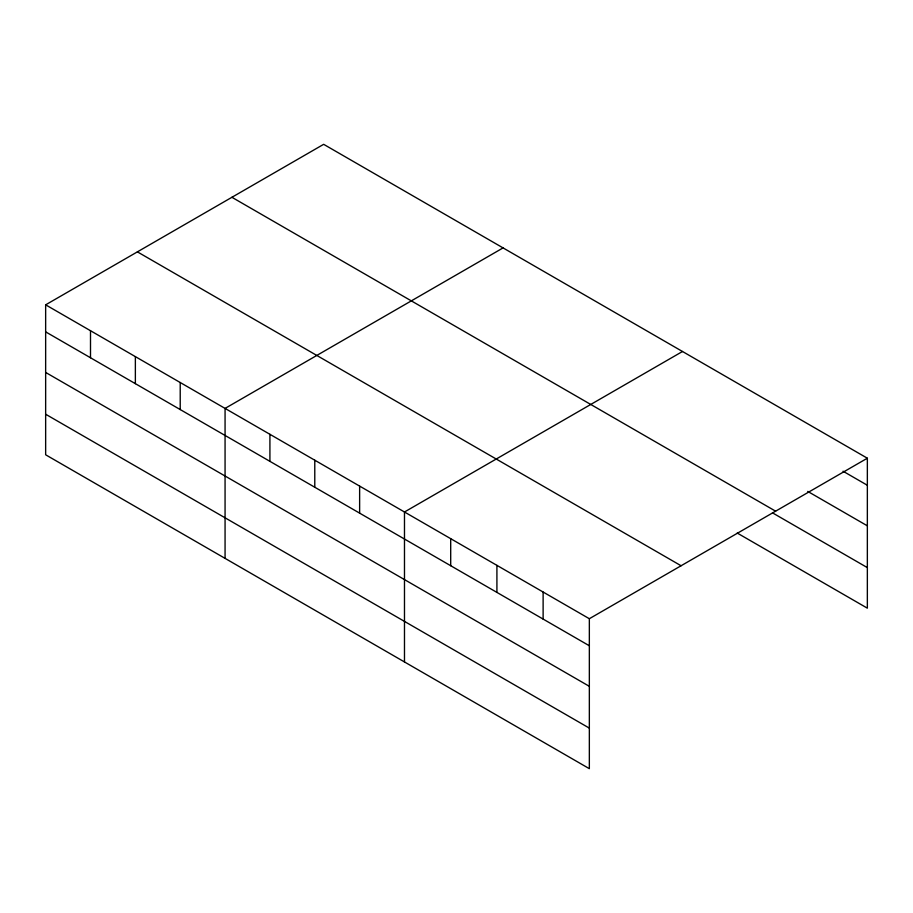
<?xml version="1.0" encoding="UTF-8"?>
<svg xmlns="http://www.w3.org/2000/svg" width="913" height="913" viewBox="0 0 913 913"><rect width="100%" height="100%" fill="white"/><g stroke="black" fill="none" stroke-linecap="round" stroke-linejoin="round"><path stroke-width="1.37" d="M589.341 686.325L589.341 618.717L45.65 304.828L45.65 454.788L589.341 768.678L589.341 686.325L45.65 372.436M737.225 533.044L867.35 608.172L867.35 458.212L323.659 144.322L45.65 304.828M503.074 247.902L225.066 408.408L225.066 558.368M682.49 351.494L404.482 511.999L404.482 661.959M589.341 618.717L867.35 458.212M843.03 471.211L867.35 485.26M807.754 491.411L867.35 525.82M231.913 197.288L775.605 511.177M772.489 512.844L867.35 567.612M137.395 251.862L681.087 565.752M45.65 331.864L589.341 645.765M45.65 414.228L589.341 728.118M543.121 592.046L543.121 619.082M496.912 565.364L496.912 592.4M450.702 538.681L450.702 565.718M359.631 486.104L359.631 513.14M314.78 460.209L314.78 487.245M269.917 434.303L269.917 461.35M180.215 382.513L180.215 409.56M135.364 356.618L135.364 383.665M90.501 330.723L90.501 357.759"/></g></svg>
